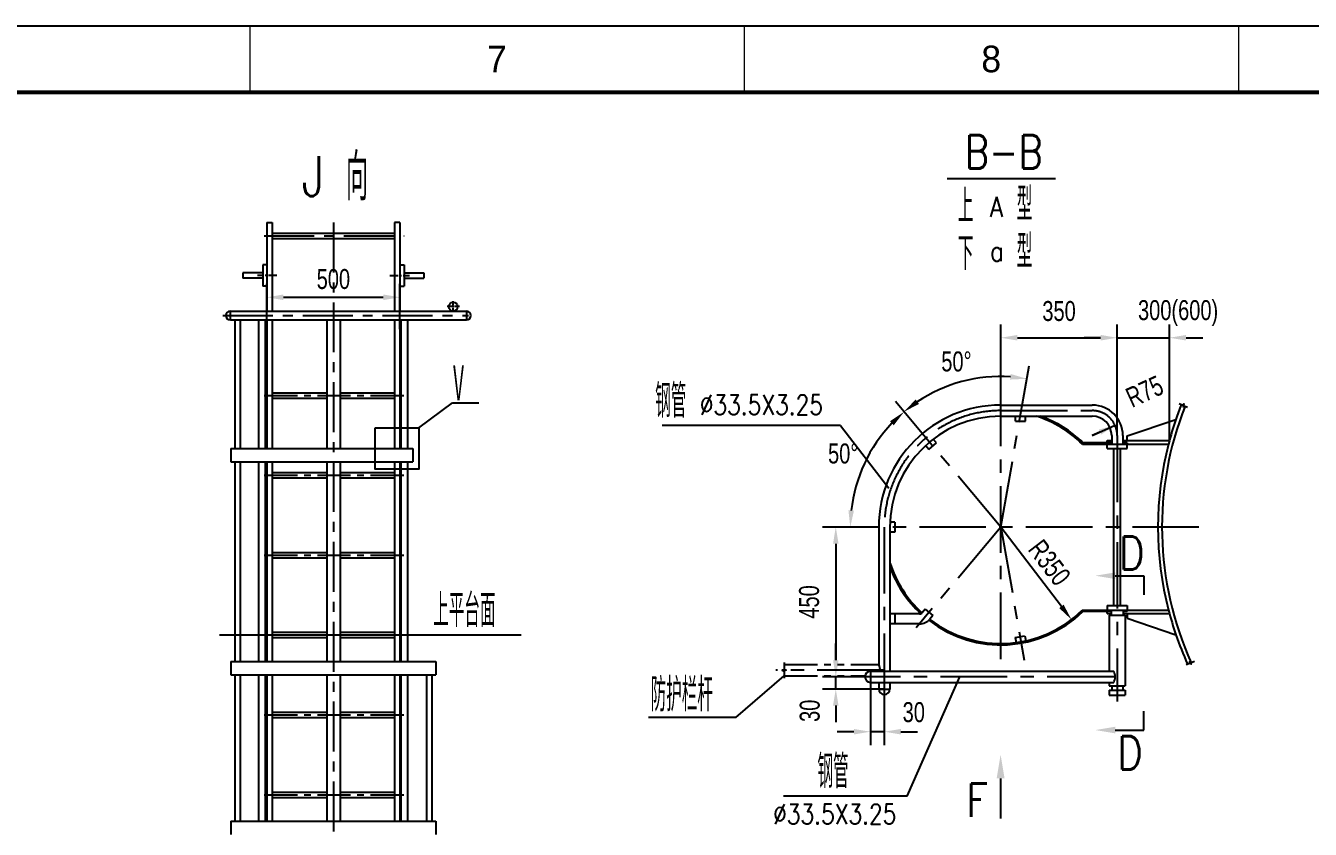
# Model space of a CAD drawing. Extents: x 148 to 221443, y -36682 to 6758.
# Drawn here: x 57411 to 61271, y -6130 to -3715 of the extents above; entities that cross this region are included whole.
import ezdxf
from ezdxf.enums import TextEntityAlignment as Align

# ---------------------------------------------------------------- set-up
doc = ezdxf.new("R2010")
doc.units = 0
doc.header["$LTSCALE"] = 10
doc.header["$MEASUREMENT"] = 0
doc.linetypes.add('CENTERX2', pattern=[4, 2.5, -0.5, 0.5, -0.5])
doc.linetypes.add('PHANTOM', pattern=[2.5, 1.25, -0.25, 0.25, -0.25, 0.25, -0.25])
for name, color, linetype in [('2', 4, 'Continuous'), ('CENTER', 1, 'CENTERX2'), ('DIM', 4, 'Continuous'), ('RED', 7, 'Continuous'), ('WHITE', 7, 'Continuous'), ('图框', 7, 'Continuous')]:
    doc.layers.add(name, color=color, linetype=linetype)
doc.layers.add('2（细实线）', color=3, linetype='Continuous', lineweight=20)
doc.layers.add('图框层', color=7, linetype='Continuous', lineweight=15)
doc.styles.add('HZ', font='ROMS.SHX', dxfattribs={"width": 0.75, "bigfont": 'GBCBIG.SHX'})
doc.styles.get("Standard").update_dxf_attribs({"font": 'wison_e.shx', "width": 0.75, "bigfont": 'wison_c.shx'})
doc.styles.add('XW', font='ROMANS.shx', dxfattribs={"width": 0.85})
doc.dimstyles.new('DIM1', dxfattribs={"dimscale": 20, "dimtxt": 3, "dimasz": 2.5, "dimexe": 2, "dimexo": 0, "dimgap": 1, "dimtad": 0, "dimdec": 0, "dimzin": 0, "dimdsep": 46, "dimtxsty": 'Standard', "dimcen": 2, "dimclrd": 3, "dimclre": 3, "dimclrt": 3, "dimadec": 0, "dimazin": 0, "dimtfac": 0.666667, "dimtdec": 0, "dimtofl": 0, "dimtmove": 2, "dimatfit": 1, "dimfxl": 2, "dimtvp": 1.333333, "dimtolj": 1, "dimtzin": 0, "dimarcsym": 0})
doc.dimstyles.new('DIM1$2', dxfattribs={"dimscale": 20, "dimtxt": 3, "dimasz": 2.5, "dimexe": 2, "dimexo": 0, "dimgap": 1, "dimtad": 2, "dimtih": 1, "dimtoh": 1, "dimdec": 0, "dimzin": 0, "dimdsep": 46, "dimtxsty": 'Standard', "dimcen": 2, "dimclrd": 3, "dimclre": 3, "dimclrt": 3, "dimadec": 0, "dimazin": 0, "dimtfac": 0.666667, "dimtdec": 0, "dimtofl": 0, "dimtmove": 2, "dimatfit": 1, "dimfxl": 2, "dimtvp": 1.333333, "dimtolj": 1, "dimtzin": 0, "dimarcsym": 0})

# ---------------------------------------------------------------- blocks, each defined once
blk = doc.blocks.new('*D213')
at = {"layer": 'Defpoints', "color": 0}
for p in [(58535.8, -4530.8), (58535.8, -4627), (58135.8, -4636.6)]:
    blk.add_point(p, dxfattribs=at)
at = {"layer": 'DIM', "color": 3, "lineweight": -2}
for p, q in [((58135.8, -4636.6), (58135.8, -4490.8)), ((58535.8, -4627), (58535.8, -4490.8)), ((58185.8, -4530.8), (58485.8, -4530.8))]:
    blk.add_line(p, q, dxfattribs=at)
at = {"layer": 'DIM', "color": 3}
for points in [[(58185.8, -4522.4), (58185.8, -4539.1), (58135.8, -4530.8)], [(58485.8, -4539.1), (58485.8, -4522.4), (58535.8, -4530.8)]]:
    blk.add_solid(points, dxfattribs=at)
at = {"layer": 'DIM', "color": 3, "insert": (58335.8, -4476.2), "char_height": 60, "attachment_point": 5}
blk.add_mtext('\\A1;500', dxfattribs=at)
blk = doc.blocks.new('*D266')
at = {"layer": 'Defpoints', "color": 0}
for p in [(60691.1, -4652.4), (60341.1, -4795.7), (60691.1, -4871.4)]:
    blk.add_point(p, dxfattribs=at)
at = {"layer": 'DIM', "color": 3, "lineweight": -2}
for p, q in [((60341.1, -4795.7), (60341.1, -4612.4)), ((60691.1, -4871.4), (60691.1, -4612.4)), ((60391.1, -4652.4), (60641.1, -4652.4))]:
    blk.add_line(p, q, dxfattribs=at)
at = {"layer": 'DIM', "color": 3}
for points in [[(60391.1, -4644), (60391.1, -4660.7), (60341.1, -4652.4)], [(60641.1, -4660.7), (60641.1, -4644), (60691.1, -4652.4)]]:
    blk.add_solid(points, dxfattribs=at)
at = {"layer": 'DIM', "color": 3, "insert": (60516.1, -4572.4), "char_height": 60, "attachment_point": 5}
blk.add_mtext('\\A1;350', dxfattribs=at)
blk = doc.blocks.new('*D267')
at = {"layer": 'Defpoints', "color": 0}
for p in [(59911.6, -5221.4), (59845.3, -5671.4), (59919.2, -5671.4)]:
    blk.add_point(p, dxfattribs=at)
at = {"layer": 'DIM', "color": 3, "lineweight": -2}
for p, q in [((59911.6, -5221.4), (59805.3, -5221.4)), ((59845.3, -5271.4), (59845.3, -5621.4)), ((59919.2, -5671.4), (59805.3, -5671.4))]:
    blk.add_line(p, q, dxfattribs=at)
at = {"layer": 'DIM', "color": 3}
for points in [[(59853.7, -5271.4), (59837, -5271.4), (59845.3, -5221.4)], [(59837, -5621.4), (59853.7, -5621.4), (59845.3, -5671.4)]]:
    blk.add_solid(points, dxfattribs=at)
at = {"layer": 'DIM', "color": 3, "insert": (59765.3, -5446.4), "char_height": 60, "attachment_point": 5, "rotation": 90}
blk.add_mtext('\\A1;450', dxfattribs=at)
blk = doc.blocks.new('*D272')
at = {"layer": 'Defpoints', "color": 0}
for p in [(59845.3, -5671.4), (59845.3, -5671.4), (59991.1, -5708.1)]:
    blk.add_point(p, dxfattribs=at)
at = {"layer": 'WHITE', "color": 3, "lineweight": -2}
for p, q in [((59845.3, -5621.4), (59845.3, -5571.4)), ((59845.3, -5671.4), (59805.3, -5671.4)), ((59991.1, -5708.1), (59805.3, -5708.1)), ((59845.3, -5758.1), (59845.3, -5808.1))]:
    blk.add_line(p, q, dxfattribs=at)
at = {"layer": 'WHITE', "color": 3}
for points in [[(59837, -5621.4), (59853.7, -5621.4), (59845.3, -5671.4)], [(59853.7, -5758.1), (59837, -5758.1), (59845.3, -5708.1)]]:
    blk.add_solid(points, dxfattribs=at)
at = {"layer": 'WHITE', "color": 3, "insert": (59767.3, -5773.5), "char_height": 60, "attachment_point": 5, "rotation": 90}
blk.add_mtext('\\A1;30', dxfattribs=at)
blk = doc.blocks.new('*D273')
at = {"layer": 'Defpoints', "color": 0}
for p in [(59949.6, -5671.4), (59991.1, -5731.2), (59949.6, -5836.4)]:
    blk.add_point(p, dxfattribs=at)
at = {"layer": 'WHITE', "color": 3, "lineweight": -2}
for p, q in [((59949.6, -5671.4), (59949.6, -5876.4)), ((59991.1, -5731.2), (59991.1, -5876.4)), ((59899.6, -5836.4), (59849.6, -5836.4)), ((60041.1, -5836.4), (60091.1, -5836.4))]:
    blk.add_line(p, q, dxfattribs=at)
at = {"layer": 'WHITE', "color": 3}
for points in [[(59899.6, -5844.7), (59899.6, -5828.1), (59949.6, -5836.4)], [(60041.1, -5828.1), (60041.1, -5844.7), (59991.1, -5836.4)]]:
    blk.add_solid(points, dxfattribs=at)
at = {"layer": 'WHITE', "color": 3, "insert": (60079.6, -5777.9), "char_height": 60, "attachment_point": 5}
blk.add_mtext('\\A1;30', dxfattribs=at)
blk = doc.blocks.new('*D274')
at = {"layer": 'Defpoints', "color": 0}
for p in [(60847.8, -4652.4), (60691.1, -4946.4), (60847.8, -4961.4)]:
    blk.add_point(p, dxfattribs=at)
at = {"layer": 'WHITE', "color": 3, "lineweight": -2}
for p, q in [((60691.1, -4946.4), (60691.1, -4612.4)), ((60847.8, -4961.4), (60847.8, -4612.4)), ((60641.1, -4652.4), (60591.1, -4652.4)), ((60897.8, -4652.4), (60947.8, -4652.4))]:
    blk.add_line(p, q, dxfattribs=at)
at = {"layer": 'WHITE', "color": 3}
for points in [[(60641.1, -4660.7), (60641.1, -4644), (60691.1, -4652.4)], [(60897.8, -4644), (60897.8, -4660.7), (60847.8, -4652.4)]]:
    blk.add_solid(points, dxfattribs=at)
at = {"layer": 'WHITE', "color": 3, "insert": (60873.8, -4578.4), "char_height": 60, "attachment_point": 5}
blk.add_mtext('\\A1;300(600)', dxfattribs=at)
blk = doc.blocks.new('*D275')
at = {"layer": 'Defpoints', "color": 0}
for p in [(60341.1, -5221.4), (60553.6, -5499.5)]:
    blk.add_point(p, dxfattribs=at)
at = {"layer": 'WHITE', "color": 3, "linetype": 'Continuous', "lineweight": -2}
blk.add_line((60523.2, -5459.8), (60341.1, -5221.4), dxfattribs=at)
at = {"layer": 'WHITE', "color": 3}
blk.add_solid([(60516.6, -5464.8), (60529.8, -5454.7), (60553.6, -5499.5)], dxfattribs=at)
at = {"layer": 'WHITE', "color": 3, "insert": (60487.3, -5328.4), "char_height": 60, "attachment_point": 5, "rotation": 307.3833}
blk.add_mtext('\\A1;R350', dxfattribs=at)
blk = doc.blocks.new('*D291')
at = {"layer": 'Defpoints', "color": 0}
for p in [(60684.3, -4915.3), (60616.1, -4946.4)]:
    blk.add_point(p, dxfattribs=at)
at = {"layer": 'WHITE', "color": 3, "linetype": 'Continuous', "lineweight": -2}
for p, q in [((60616.1, -4946.4), (60684.3, -4915.3)), ((60638.8, -4936), (60616.1, -4946.4))]:
    blk.add_line(p, q, dxfattribs=at)
at = {"layer": 'WHITE', "color": 3}
blk.add_solid([(60642.3, -4943.6), (60635.4, -4928.4), (60684.3, -4915.3)], dxfattribs=at)
at = {"layer": 'WHITE', "color": 3, "insert": (60773.1, -4813.9), "char_height": 60, "attachment_point": 5, "rotation": 24.5069}
blk.add_mtext('\\A1;R75', dxfattribs=at)
blk = doc.blocks.new('*D294')
at = {"layer": 'Defpoints', "color": 0}
for p in [(60080.1, -4910.4), (59963.2, -4972.9), (59911.6, -5221.4), (60341.1, -5221.4), (60936.3, -5221.4)]:
    blk.add_point(p, dxfattribs=at)
at = {"layer": 'WHITE', "color": 3, "linetype": 'Continuous', "lineweight": -2}
for p, q in [((60080.1, -4910.4), (60024.7, -4844.3)), ((59911.6, -5221.4), (59848.8, -5221.4))]:
    blk.add_line(p, q, dxfattribs=at)
blk.add_arc((60341.1, -5221.4), 452.2, 136.3379, 173.6621, dxfattribs=at)
at = {"layer": 'WHITE', "color": 3}
for points in [[(60019.6, -4915.3), (60008.2, -4903.1), (60050.4, -4875)], [(59883.3, -5171), (59899.9, -5171.9), (59888.8, -5221.4)]]:
    blk.add_solid(points, dxfattribs=at)
at = {"layer": 'WHITE', "color": 3, "insert": (59867.6, -5000.6), "char_height": 60, "attachment_point": 5}
blk.add_mtext('\\A1;50%%d', dxfattribs=at)
blk = doc.blocks.new('*D295')
at = {"layer": 'Defpoints', "color": 0}
for p in [(60288.5, -4771.9), (60411.6, -4821.6), (60080.1, -4910.4), (60341.1, -5221.4), (60341.1, -5221.4)]:
    blk.add_point(p, dxfattribs=at)
at = {"layer": 'WHITE', "color": 3, "linetype": 'Continuous', "lineweight": -2}
for p, q in [((60411.6, -4821.6), (60426.6, -4736.3)), ((60080.1, -4910.4), (60024.4, -4844))]:
    blk.add_line(p, q, dxfattribs=at)
blk.add_arc((60341.1, -5221.4), 452.6, 86.3328, 123.6672, dxfattribs=at)
at = {"layer": 'WHITE', "color": 3}
for points in [[(60369, -4778), (60371, -4761.4), (60419.7, -4775.7)], [(60085.2, -4838), (60095.2, -4851.4), (60050.1, -4874.7)]]:
    blk.add_solid(points, dxfattribs=at)
at = {"layer": 'WHITE', "color": 3, "insert": (60207.8, -4724), "char_height": 60, "attachment_point": 5}
blk.add_mtext('\\A1;50%%d', dxfattribs=at)
blk = doc.blocks.new('1.5a2')
at = {"layer": '图框层', "ltscale": 10}
for p, q in [((16100.88, 10136.58), (16991.88, 10136.58)), ((16546.38, 10136.58), (16546.38, 10126.58)), ((16620.63, 10136.58), (16620.63, 10126.58)), ((16694.88, 10136.58), (16694.88, 10126.58)), ((16125.88, 10126.58), (16981.88, 10126.58))]:
    blk.add_line(p, q, dxfattribs=at)
at = {"style": 'HZ'}
for s, p in [('7', (16583.5, 10131.58)), ('8', (16657.75, 10131.58))]:
    blk.add_text(s, height=4, dxfattribs=at).set_placement(p, align=Align.MIDDLE)

msp = doc.modelspace()

# ---------------------------------------------------------------- linework, layer by layer
at = {"color": 3}
for p, q in [((60180.0866, -4174.062), (60505.0441, -4174.062)), ((58592.498, -4923.3479), (58693.7134, -4847.5488)), ((58693.7134, -4847.5488), (58772.4154, -4847.5488)), ((59859.4031, -4916.1505), (59323.7179, -4916.1505)), ((59859.4031, -4916.1505), (60005.1748, -5104.5904)), ((60685.0366, -5367.5939), (60770.8909, -5367.5939)), ((57993.3873, -5545.6191), (58900.0299, -5545.6191)), ((59544.85, -5793.8519), (59690.2289, -5668.1504)), ((60059.4158, -6030.0199), (60217.6412, -5671.4004)), ((59544.85, -5793.8519), (59282.309, -5793.8519)), ((60685.0366, -5831.4462), (60770.8909, -5831.4462)), ((60340.5251, -5976.9658), (60340.5251, -6096.9664)), ((60059.4158, -6030.0199), (59688.6873, -6030.0199))]:
    msp.add_line(p, q, dxfattribs=at)
at = {"color": 7}
for p, q in [((60770.8909, -5367.5939), (60770.8909, -5424.7183)), ((60770.8909, -5831.4462), (60770.8909, -5774.3218))]:
    msp.add_line(p, q, dxfattribs=at)
at = {"const_width": 12}
msp.add_lwpolyline([(66794.7995, -11914.5096), (66794.7995, -3914.5096), (49674.7995, -3914.5096), (49674.7995, -11914.5096), (66794.7995, -11914.5096)], dxfattribs=at)
at = {"color": 3}
msp.add_lwpolyline([(58461.1254, -4923.3479), (58592.498, -4923.3479), (58592.498, -5047.7429), (58461.1254, -5047.7429)], close=True, dxfattribs=at)
for points in [[(60685.0366, -5377.5939), (60685.0366, -5357.5939), (60625.0366, -5367.5939)], [(60685.0366, -5821.4462), (60685.0366, -5841.4462), (60625.0366, -5831.4462)], [(60328.5251, -5976.9658), (60340.5251, -5904.9658), (60352.5251, -5976.9658)]]:
    msp.add_solid(points, dxfattribs=at)
at = {"layer": '2'}
for p, q in [((60691.0712, -4652.3804), (60847.7883, -4652.3804)), ((59845.3246, -5708.1385), (59845.8663, -5668.1504)), ((59991.0712, -5836.3843), (59949.5698, -5836.3843))]:
    msp.add_line(p, q, dxfattribs=at)
at = {"layer": 'CENTER', "ltscale": 6}
for p, q in [((58335.7814, -4306.0635), (58335.7814, -11198.6973)), ((58127.6189, -4345.6191), (58548.3784, -4345.6191)), ((58003.8113, -4585.6191), (58741.7717, -4585.6191))]:
    msp.add_line(p, q, dxfattribs=at)
at = {"layer": 'CENTER'}
for p, q in [((58166.3134, -4465.6018), (58107.4684, -4465.6018)), ((58505.2495, -4465.6018), (58564.0944, -4465.6018))]:
    msp.add_line(p, q, dxfattribs=at)
at = {"layer": 'CENTER', "ltscale": 0.5}
for p, q in [((58695.7814, -4575.0044), (58695.7814, -4541.8552)), ((58714.5564, -4558.8191), (58677.3001, -4558.8191))]:
    msp.add_line(p, q, dxfattribs=at)
at = {"layer": 'CENTER', "ltscale": 8}
for p, q in [((60341.0712, -5618.3358), (60341.0712, -4795.6598)), ((60341.0712, -5221.4004), (60411.5589, -4821.6447)), ((60341.0712, -4871.4004), (60616.0712, -4871.4004)), ((60341.0712, -5221.4004), (60080.1492, -4910.4457)), ((60691.0712, -4946.4004), (60691.0712, -5746.0704)), ((60936.3342, -5221.4004), (59911.5898, -5221.4004)), ((59991.0712, -5221.4004), (59991.0712, -5731.25)), ((60341.0712, -5221.4004), (60086.6102, -5524.6552)), ((60341.0712, -5221.4004), (60411.5589, -5621.1561)), ((59989.8409, -5651.4004), (59665.5537, -5651.4004)), ((60680.237, -5671.4004), (59919.1659, -5671.4004))]:
    msp.add_line(p, q, dxfattribs=at)
at = {"layer": 'CENTER', "ltscale": 4}
for p, q in [((58127.6189, -4825.6191), (58548.3784, -4825.6191)), ((58127.6189, -5065.6191), (58548.3784, -5065.6191)), ((58127.6189, -5305.6191), (58548.3784, -5305.6191)), ((58127.6189, -5785.6191), (58548.3784, -5785.6191)), ((58127.6189, -6025.6191), (58548.3784, -6025.6191))]:
    msp.add_line(p, q, dxfattribs=at)
at = {"layer": 'CENTER', "ltscale": 8}
for centre, radius, start, end in [((60341.0712, -5221.4004), 350, 90, 180), ((60616.0712, -4946.4004), 75, 0, 90)]:
    msp.add_arc(centre, radius, start, end, dxfattribs=at)
at = {"layer": 'DIM', "color": 7, "linetype": 'CENTERX2'}
msp.add_line((58127.6189, -5545.6191), (58548.3784, -5545.6191), dxfattribs=at)
at = {"layer": 'DIM'}
for points in [[(60876.9085, -4850.3609), (60888.0236, -4854.8824), (60891.3392, -4851.3757), (60888.8761, -4860.0846), (60892.4233, -4856.6721), (60901.9175, -4860.5343)], [(59690.2414, -5628.8648), (59690.2414, -5648.8766), (59696.1514, -5651.0712), (59684.087, -5651.7296), (59690.2289, -5653.9243), (59690.2289, -5675.0128)], [(60897.976, -5634.6932), (60909.0515, -5630.0755), (60908.9359, -5625.2509), (60913.3204, -5633.1685), (60913.4356, -5628.2477), (60922.8959, -5624.3035)]]:
    msp.add_lwpolyline(points, dxfattribs=at)
at = {"layer": 'RED'}
for p, q in [((58135.7814, -4305.6191), (58135.7814, -4572.2191)), ((58135.7814, -4305.6191), (58151.7814, -4305.6191)), ((58151.7814, -4305.6191), (58151.7814, -4572.2191)), ((58519.7814, -4305.6191), (58519.7814, -4572.2191)), ((58535.7814, -4305.6191), (58519.7814, -4305.6191)), ((58535.7814, -4305.6191), (58535.7814, -4572.2191)), ((58151.7814, -4337.6191), (58519.7814, -4337.6191)), ((58151.7814, -4353.6191), (58519.7814, -4353.6191)), ((58135.7814, -4433.6035), (58123.4644, -4433.6035)), ((58123.4644, -4433.6035), (58123.4644, -4497.6035)), ((58535.7814, -4433.6035), (58548.0985, -4433.6035)), ((58548.0985, -4433.6035), (58548.0985, -4497.6035)), ((58123.4644, -4457.6035), (58063.7814, -4457.5971)), ((58063.7814, -4457.5971), (58063.7814, -4473.6286)), ((58123.4644, -4473.6286), (58063.7814, -4473.6286)), ((58548.0985, -4457.6035), (58607.7814, -4457.5971)), ((58548.0985, -4473.6286), (58607.7814, -4473.6286)), ((58607.7814, -4457.5971), (58607.7814, -4473.6286)), ((58135.7814, -4497.6035), (58123.4644, -4497.6035)), ((58535.7814, -4497.6035), (58548.0985, -4497.6035)), ((58026.3814, -4572.2191), (58735.7814, -4572.2191)), ((58026.3814, -4599.0191), (58026.3814, -4572.2191)), ((58735.7814, -4572.2191), (58735.7814, -4599.0191)), ((58026.3814, -4599.0191), (58735.7814, -4599.0191)), ((58039.7814, -4599.0191), (58039.7814, -4985.6191)), ((58055.7814, -4599.0191), (58055.7814, -4985.6191)), ((58111.9791, -4985.6191), (58111.9791, -4599.0191)), ((58131.9241, -4985.6191), (58131.9241, -4599.0191)), ((58135.7814, -4599.0191), (58135.7814, -4985.6191)), ((58151.7814, -4599.0191), (58151.7814, -4985.6191)), ((58315.7814, -4599.0191), (58315.7814, -4985.6191)), ((58355.7814, -4599.0191), (58355.7814, -4985.6191)), ((58519.7814, -4599.0191), (58519.7814, -4985.6191)), ((58535.7814, -4599.0191), (58535.7814, -4985.6191)), ((58539.6388, -4985.6191), (58539.6388, -4599.0191)), ((58559.5838, -4985.6191), (58559.5838, -4599.0191)), ((58135.7814, -4679.0191), (58135.7814, -4985.6191)), ((58151.7814, -4679.0191), (58151.7814, -4985.6191)), ((58519.7814, -4679.0191), (58519.7814, -4985.6191)), ((58535.7814, -4679.0191), (58535.7814, -4985.6191)), ((58151.7814, -4817.6191), (58315.7814, -4817.6191)), ((58355.7814, -4817.6191), (58519.7814, -4817.6191)), ((58151.7814, -4833.6191), (58315.7814, -4833.6191)), ((58355.7814, -4833.6191), (58519.7814, -4833.6191)), ((60341.0712, -4854.6504), (60616.0712, -4854.6504)), ((60341.0712, -4888.1504), (60616.0712, -4888.1504)), ((60384.8322, -4903.1648), (60384.8322, -4888.1504)), ((60414.8322, -4903.1648), (60414.8322, -4888.1504)), ((60721.0712, -4947.4004), (60867.2763, -4897.5859)), ((60384.8322, -4903.1648), (60414.8322, -4903.1648)), ((60124.9179, -4987.765), (60115.2668, -4976.2633)), ((60124.9179, -4987.765), (60147.8992, -4968.4813)), ((60147.8992, -4968.4813), (60138.2481, -4956.9796)), ((60586.4371, -4971.8096), (60845.0455, -4971.8096)), ((60674.3212, -4967.8096), (60588.0686, -4967.8096)), ((60661.0712, -4961.4004), (60674.3212, -4961.4004)), ((60661.0712, -4967.8096), (60661.0712, -4961.4004)), ((60661.0712, -4985.4004), (60661.0712, -4971.8096)), ((60674.3212, -4946.4004), (60674.3212, -4971.8096)), ((60707.8212, -4946.4004), (60707.8212, -4971.8096)), ((60707.8212, -4961.4004), (60847.7883, -4961.4004)), ((60721.0712, -4967.8096), (60707.8212, -4967.8096)), ((60721.0712, -4961.4004), (60721.0712, -4947.4004)), ((60721.0712, -4967.8096), (60721.0712, -4971.8096)), ((60721.0712, -4985.4004), (60721.0712, -4971.8096)), ((58027.7814, -4985.6191), (58027.7814, -5025.6191)), ((58027.7814, -4985.6191), (58574.705, -4985.6191)), ((58574.705, -4985.6191), (58574.705, -5025.6191)), ((60661.0712, -4985.4004), (60721.0712, -4985.4004)), ((60681.0712, -5457.4004), (60681.0712, -4985.4004)), ((60701.0712, -5457.4004), (60701.0712, -4985.4004)), ((58027.7814, -5025.6191), (58574.705, -5025.6191)), ((58039.7814, -5025.6191), (58039.7814, -5145.6191)), ((58055.7814, -5025.6191), (58055.7814, -5145.6191)), ((58111.9791, -5625.6191), (58111.9791, -5025.6191)), ((58131.9241, -5625.6191), (58131.9241, -5025.6191)), ((58135.7814, -5025.6191), (58135.7814, -5625.6191)), ((58135.7814, -5025.6191), (58135.7814, -5105.6191)), ((58151.7814, -5025.6191), (58151.7814, -5625.6191)), ((58151.7814, -5025.6191), (58151.7814, -5105.6191)), ((58315.7814, -5025.6191), (58315.7814, -5145.6191)), ((58355.7814, -5025.6191), (58355.7814, -5145.6191)), ((58519.7814, -5025.6191), (58519.7814, -5625.6191)), ((58519.7814, -5025.6191), (58519.7814, -5625.6191)), ((58535.7814, -5025.6191), (58535.7814, -5625.6191)), ((58535.7814, -5025.6191), (58535.7814, -5625.6191)), ((58539.6388, -5625.6191), (58539.6388, -5025.6191)), ((58559.5838, -5625.6191), (58559.5838, -5025.6191)), ((58151.7814, -5057.6191), (58315.7814, -5057.6191)), ((58151.7814, -5073.6191), (58315.7814, -5073.6191)), ((58355.7814, -5057.6191), (58519.7814, -5057.6191)), ((58355.7814, -5073.6191), (58519.7814, -5073.6191)), ((58039.7814, -5145.6191), (58039.7814, -5625.6191)), ((58055.7814, -5145.6191), (58055.7814, -5625.6191)), ((58135.7814, -5145.6191), (58135.7814, -5625.6191)), ((58151.7814, -5145.6191), (58151.7814, -5625.6191)), ((58315.7814, -5145.6191), (58315.7814, -5625.6191)), ((58355.7814, -5145.6191), (58355.7814, -5625.6191)), ((60023.1503, -5206.7218), (60008.1446, -5206.7218)), ((60023.1503, -5206.7218), (60023.1503, -5236.7218)), ((59974.3212, -5221.4004), (59974.3212, -5634.6504)), ((60007.8212, -5221.4004), (60007.8212, -5463.3419)), ((60023.1503, -5236.7218), (60008.1359, -5236.7218)), ((58151.7814, -5297.6191), (58315.7814, -5297.6191)), ((58151.7814, -5313.6191), (58315.7814, -5313.6191)), ((58355.7814, -5297.6191), (58519.7814, -5297.6191)), ((58355.7814, -5313.6191), (58519.7814, -5313.6191)), ((60007.8212, -5463.3419), (60007.8212, -5654.6504)), ((60114.1637, -5467.8522), (60104.9525, -5478.8296)), ((60114.1637, -5467.8522), (60137.145, -5487.1358)), ((60586.0202, -5471.4004), (60845.151, -5471.4004)), ((60673.0712, -5475.4004), (60587.6478, -5475.4004)), ((60661.0712, -5457.4004), (60721.0712, -5457.4004)), ((60661.0712, -5457.4004), (60661.0712, -5471.4004)), ((60661.0712, -5481.4004), (60661.0712, -5475.4004)), ((60673.0712, -5471.4004), (60673.0712, -5486.4004)), ((60709.0712, -5471.4004), (60709.0712, -5486.4004)), ((60721.0712, -5475.4004), (60709.0712, -5475.4004)), ((60721.0712, -5457.4004), (60721.0712, -5471.4004)), ((60721.0712, -5475.4004), (60721.0712, -5471.4004)), ((60097.2921, -5482.4018), (60007.8212, -5482.4018)), ((60097.2921, -5512.4018), (60007.8212, -5512.4018)), ((60023.1503, -5482.4018), (60023.1503, -5512.4018)), ((60137.145, -5487.1358), (60127.4939, -5498.6376)), ((60661.0712, -5481.4004), (60673.0712, -5481.4004)), ((60667.0712, -5486.4004), (60667.0712, -5654.6504)), ((60667.0712, -5486.4004), (60715.0712, -5486.4004)), ((60709.0712, -5481.4004), (60847.7883, -5481.4004)), ((60715.0712, -5486.4004), (60715.0712, -5698.7832)), ((60721.0712, -5481.4004), (60721.0712, -5495.4004)), ((60721.0712, -5495.4004), (60867.2763, -5545.215)), ((58151.7814, -5537.6191), (58315.7814, -5537.6191)), ((58151.7814, -5553.6191), (58315.7814, -5553.6191)), ((58355.7814, -5537.6191), (58519.7814, -5537.6191)), ((58355.7814, -5553.6191), (58519.7814, -5553.6191)), ((60384.1902, -5553.634), (60413.7344, -5548.4245)), ((60384.1902, -5553.634), (60386.7974, -5568.4203)), ((60413.7344, -5548.4245), (60416.3416, -5563.2108)), ((58027.7814, -5625.6191), (58643.7814, -5625.6191)), ((58027.7814, -5625.6191), (58027.7814, -5665.6191)), ((58643.7814, -5625.6191), (58643.7814, -5665.6191)), ((58027.7814, -5665.6191), (58643.7814, -5665.6191)), ((58039.7814, -5665.6191), (58039.7814, -6105.6191)), ((58055.7814, -5665.6191), (58055.7814, -6105.6191)), ((58111.9791, -6105.6191), (58111.9791, -5665.6191)), ((58131.9241, -6105.6191), (58131.9241, -5665.6191)), ((58135.7814, -5665.6191), (58135.7814, -6105.6191)), ((58135.7814, -5665.6191), (58135.7814, -6105.6191)), ((58151.7814, -5665.6191), (58151.7814, -6105.6191)), ((58151.7814, -5665.6191), (58151.7814, -6105.6191)), ((58315.7814, -5665.6191), (58315.7814, -6105.6191)), ((58355.7814, -5665.6191), (58355.7814, -6105.6191)), ((58519.7814, -5665.6191), (58519.7814, -6105.6191)), ((58519.7814, -5665.6191), (58519.7814, -6105.6191)), ((58535.7814, -5665.6191), (58535.7814, -6105.6191)), ((58535.7814, -5665.6191), (58535.7814, -6105.6191)), ((58539.6388, -6105.6191), (58539.6388, -5665.6191)), ((58559.5838, -6105.6191), (58559.5838, -5665.6191)), ((58615.7814, -5665.6191), (58615.7814, -6105.6191)), ((58631.7814, -5665.6191), (58631.7814, -6105.6191)), ((59949.5698, -5654.6504), (60680.237, -5654.6504)), ((59949.5698, -5688.1504), (60680.237, -5688.1504)), ((59974.3212, -5688.1504), (59974.3212, -5708.1385)), ((60007.8212, -5688.1504), (60007.8212, -5708.1385)), ((60667.0712, -5688.1504), (60667.0712, -5698.7832)), ((60667.0712, -5698.7832), (60715.0712, -5698.7832)), ((60667.0712, -5711.4004), (60715.0712, -5711.4004)), ((60667.0712, -5711.4004), (60667.0712, -5726.4004)), ((60674.3212, -5698.7832), (60674.3212, -5711.4004)), ((60707.8212, -5698.7832), (60707.8212, -5711.4004)), ((60715.0712, -5711.4004), (60715.0712, -5726.4004)), ((60667.0712, -5726.4004), (60715.0712, -5726.4004)), ((58151.7814, -5777.6191), (58315.7814, -5777.6191)), ((58355.7814, -5777.6191), (58519.7814, -5777.6191)), ((58151.7814, -5793.6191), (58315.7814, -5793.6191)), ((58355.7814, -5793.6191), (58519.7814, -5793.6191)), ((58151.7814, -6017.6191), (58315.7814, -6017.6191)), ((58355.7814, -6017.6191), (58519.7814, -6017.6191)), ((58151.7814, -6033.6191), (58315.7814, -6033.6191)), ((58355.7814, -6033.6191), (58519.7814, -6033.6191)), ((58027.7814, -6105.6191), (58643.7814, -6105.6191)), ((58027.7814, -6105.6191), (58027.7814, -6145.6191)), ((58643.7814, -6105.6191), (58643.7814, -6145.6191))]:
    msp.add_line(p, q, dxfattribs=at)
at = {"layer": 'RED', "color": 7, "linetype": 'PHANTOM', "ltscale": 8}
for p, q in [((59690.2414, -5634.6504), (59974.3212, -5634.6504)), ((59690.2289, -5668.1504), (59933.1381, -5668.1504))]:
    msp.add_line(p, q, dxfattribs=at)
at = {"layer": 'RED'}
msp.add_circle((58695.7814, -4558.8191), 13.4, dxfattribs=at)
for centre, radius, start, end in [((58026.3814, -4585.6191), 13.4, 90, 270), ((58735.7814, -4585.6191), 13.4, 270, 90), ((60341.0712, -5221.4004), 366.75, 90, 180), ((60616.0712, -4946.4004), 91.75, 0, 90), ((60341.0712, -5221.4004), 333.25, 90, 180), ((60341.0712, -5221.4004), 350, 45.4890539, 72.2025238), ((60341.0712, -5221.4004), 354, 45.7546155, 70.285326), ((60616.0712, -4946.4004), 58.25, 0, 90), ((60341.0712, -5221.4004), 350, 197.7974762, 227.4735038), ((60341.0712, -5221.4004), 354, 199.714674, 227.3211671), ((60097.2921, -5472.4018), 10, 270, 320), ((60341.0712, -5221.4004), 354, 232.3173492, 314.1503785), ((60341.0712, -5221.4004), 350, 232.388849, 314.4153086), ((60097.2921, -5472.4018), 40, 270, 320), ((59943.8297, -5651.4004), 34.7893, 354.6396407, 28.781437), ((59949.5698, -5671.4004), 16.75, 90, 270), ((60649.7454, -5671.4004), 34.7893, 331.218563, 28.781437), ((59991.0712, -5708.1385), 16.75, 180, 0)]:
    msp.add_arc(centre, radius, start, end, dxfattribs=at)
at = {"layer": 'RED', "color": 7}
for radius, start, end in [(988, 158.3965904, 204.3684396), (1000, 158.3901998, 161.1062293), (1000, 165.5467017, 194.4775122), (1000, 198.8937707, 204.3054691)]:
    msp.add_arc((61813.3969, -5221.4004), radius, start, end, dxfattribs=at)
at = {"layer": 'RED', "color": 1}
for start, end in [(161.1062293, 165.5467017), (194.4775122, 198.8937707)]:
    msp.add_arc((61813.3969, -5221.4004), 1000, start, end, dxfattribs=at)
at = {"layer": 'WHITE', "color": 1, "linetype": 'Continuous'}
for p, q in [((59949.5698, -5654.6504), (59949.5698, -5688.1504)), ((59974.3212, -5708.1385), (60007.8212, -5708.1385))]:
    msp.add_line(p, q, dxfattribs=at)
at = {"layer": '图框'}
msp.add_lwpolyline([(49174.7995, -3714.5096), (66994.7995, -3714.5096), (66994.7995, -12114.5096), (49174.7995, -12114.5096)], close=True, dxfattribs=at)

# ---------------------------------------------------------------- block references
at = {"layer": '2（细实线）', "xscale": 20, "yscale": 20, "zscale": 20}
msp.add_blockref('1.5a2', (-272842.7049, -206446.0395), dxfattribs=at)

# ---------------------------------------------------------------- texts
at = {"color": 3, "style": 'XW'}
for s, width, p in [('B-B', 0.8, (60466.2658, -4093.737)), ('D', 0.85, (60773.1699, -5299.3661)), ('D', 0.85, (60767.7813, -5899.6741))]:
    msp.add_text(s, height=100, dxfattribs=dict(at, width=width)).set_placement(p, align=Align.MIDDLE_RIGHT)
at = {"color": 3}
for s, height, style, width, p in [('向', 140, 'HZ', 0.65, (58373.8782, -4239.6099)), ('J', 120, 'XW', 0.85, (58240.0817, -4227.0242)), ('上', 100, 'HZ', 0.65, (60212.0459, -4306.9605)), ('型', 100, 'HZ', 0.65, (60388.8678, -4300.798)), ('A', 60, 'XW', 0.85, (60308.3388, -4288.684)), ('下', 100, 'HZ', 0.65, (60212.0459, -4448.8451)), ('型', 100, 'HZ', 0.65, (60388.8678, -4442.6826)), ('a', 60, 'XW', 0.85, (60308.3388, -4421.8469)), ('Ⅴ', 120, 'HZ', 0.65, (58683.6772, -4851.7548)), ('%%C33.5X3.25', 60, 'XW', 0.8, (59436.6053, -4883.9249)), ('上平台面', 100, 'HZ', 0.65, (58635.7105, -5521.9095)), ('防护栏杆', 100, 'HZ', 0.65, (59289.0114, -5775.2352)), ('F', 100, 'XW', 0.85, (60237.6819, -6092.4616)), ('%%C33.5X3.25', 60, 'XW', 0.8, (59657.0722, -6113.8022))]:
    msp.add_text(s, height=height, dxfattribs=dict(at, style=style, width=width)).set_placement(p)
at = {"layer": '2', "color": 3, "linetype": 'Continuous', "style": 'HZ', "width": 0.65}
for p in [(59302.7875, -4892.1882), (59790.3732, -6006.0577)]:
    msp.add_text('钢管', height=100, dxfattribs=at).set_placement(p)

# ---------------------------------------------------------------- dimensions: what is measured, and where the dimension line sits
at = {"layer": 'DIM'}
dim = msp.add_linear_dim(base=(58535.7814, -4530.7753), p1=(58135.7814, -4636.5559), p2=(58535.7814, -4627.0356), text='500', dimstyle='DIM1', override={"dimasz": 2.5}, dxfattribs=at)
dim.commit()
dim.dimension.update_dxf_attribs({"geometry": '*D213', "text_midpoint": (58335.7814, -4476.1946), "dimtype": 160})
dim = msp.add_linear_dim(base=(60691.0712, -4652.3804), p1=(60341.0712, -4795.6598), p2=(60691.0712, -4871.4004), text='350', dimstyle='DIM1', dxfattribs=at)
dim.commit()
dim.dimension.update_dxf_attribs({"geometry": '*D266', "text_midpoint": (60516.0712, -4572.3804)})
dim = msp.add_linear_dim(base=(59845.3246, -5671.4004), p1=(59911.5898, -5221.4004), p2=(59919.1659, -5671.4004), angle=90, dimstyle='DIM1', dxfattribs=at)
dim.commit()
dim.dimension.update_dxf_attribs({"geometry": '*D267', "text_midpoint": (59765.3246, -5446.4004)})
at = {"layer": 'WHITE', "color": 7}
dim = msp.add_linear_dim(base=(60847.7883, -4652.3804), p1=(60691.0712, -4946.4004), p2=(60847.7883, -4961.4004), text='300(600)', dimstyle='DIM1', dxfattribs=at)
dim.commit()
dim.dimension.update_dxf_attribs({"geometry": '*D274', "text_midpoint": (60873.8148, -4578.4459), "dimtype": 160})
at = {"layer": 'WHITE', "color": 1, "linetype": 'Continuous'}
for base, line1, picture, middle in [((60288.5269, -4771.8552), ((60341.0712, -5221.4004), (60411.5589, -4821.6447)), '*D295', (60207.7998, -4724.0247)), ((59963.2315, -4972.8913), ((60936.3342, -5221.4004), (59911.5898, -5221.4004)), '*D294', (59867.5607, -5000.5988))]:
    dim = msp.add_angular_dim_2l(base=base, line1=line1, line2=((60341.0712, -5221.4004), (60080.1492, -4910.4457)), dimstyle='DIM1$2', dxfattribs=at)
    dim.commit()
    dim.dimension.update_dxf_attribs({"geometry": picture, "text_midpoint": middle})
dim = msp.add_radius_dim(center=(60616.0712, -4946.4004), mpoint=(60684.3146, -4915.2902), dimstyle='DIM1', dxfattribs=at)
dim.commit()
dim.dimension.update_dxf_attribs({"geometry": '*D291', "text_midpoint": (60773.1041, -4813.8664), "dimtype": 164})
at = {"layer": 'WHITE', "color": 7, "linetype": 'Continuous'}
dim = msp.add_radius_dim(center=(60341.0712, -5221.4004), mpoint=(60553.5716, -5499.5076), dimstyle='DIM1', dxfattribs=at)
dim.commit()
dim.dimension.update_dxf_attribs({"geometry": '*D275', "text_midpoint": (60487.2697, -5328.4166), "dimtype": 164})
at = {"layer": 'WHITE', "color": 1}
dim = msp.add_linear_dim(base=(59845.3246, -5671.4004), p1=(59991.0712, -5708.1385), p2=(59845.3246, -5671.4004), angle=90, text='30', dimstyle='DIM1', dxfattribs=at)
dim.commit()
dim.dimension.update_dxf_attribs({"geometry": '*D272', "text_midpoint": (59767.3268, -5773.5399), "dimtype": 160})
dim = msp.add_linear_dim(base=(59949.5698, -5836.3843), p1=(59991.0712, -5731.25), p2=(59949.5698, -5671.4004), text='30', dimstyle='DIM1', dxfattribs=at)
dim.commit()
dim.dimension.update_dxf_attribs({"geometry": '*D273', "text_midpoint": (60079.6386, -5777.9433), "dimtype": 160})

doc.saveas('drawing.dxf')
